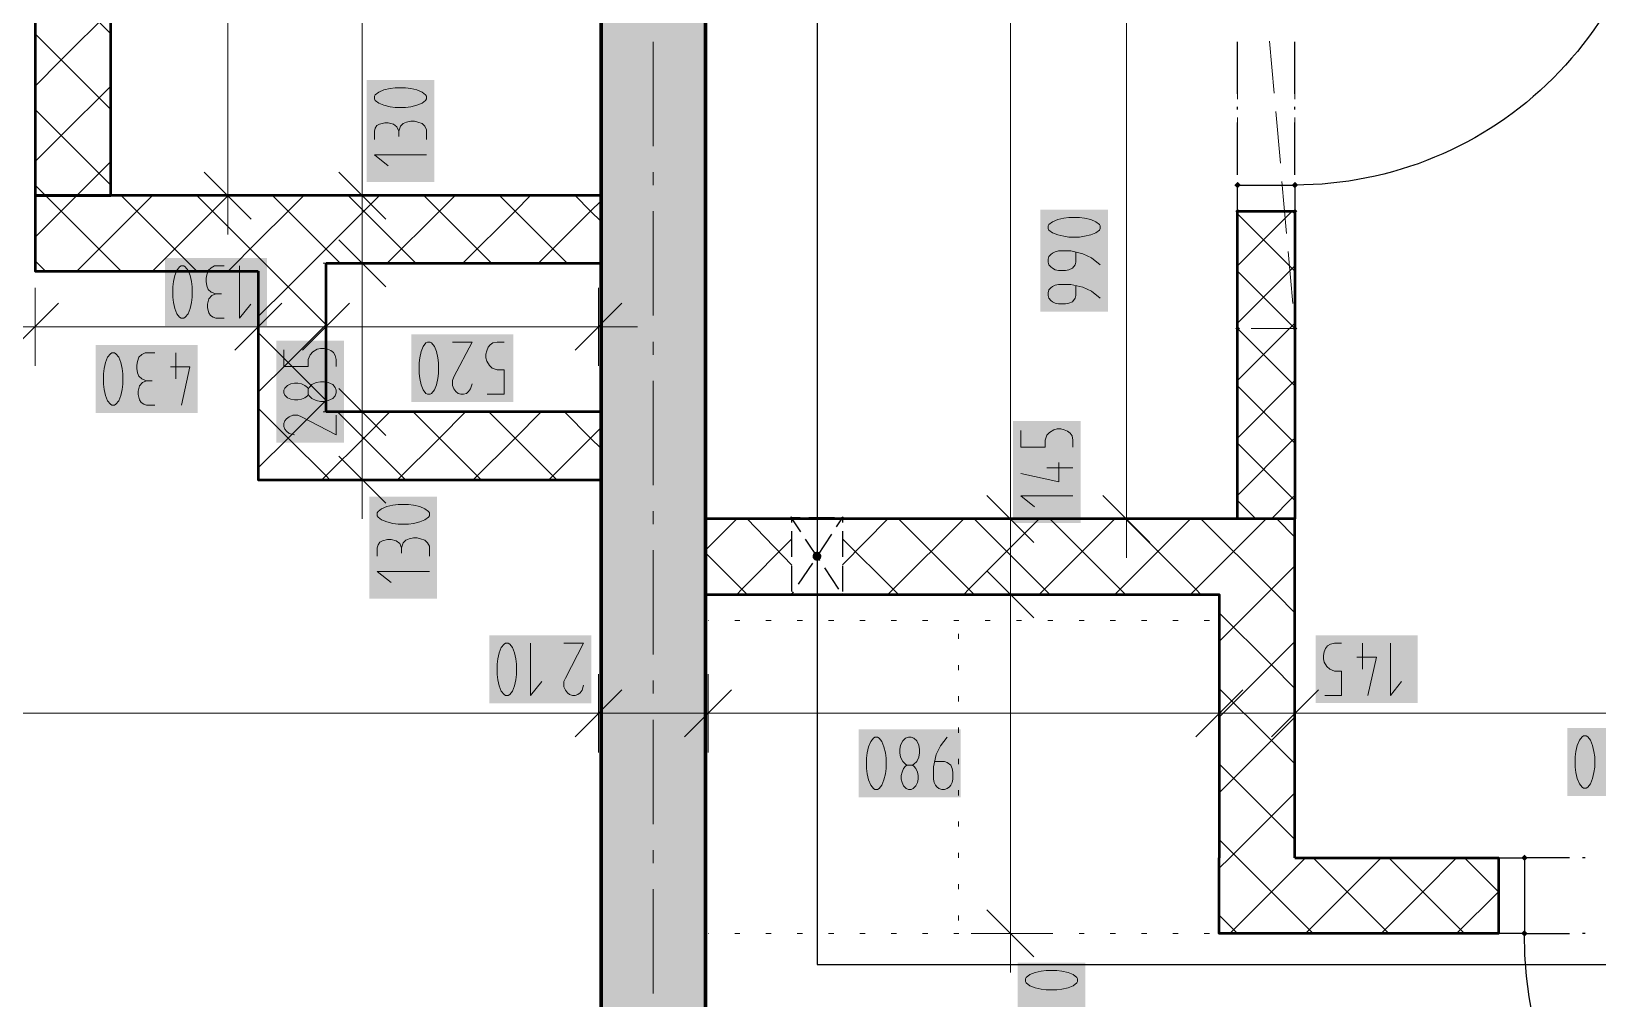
# Model space of a CAD drawing. Header units: millimetres. Extents: x 0 to 594, y 0 to 420.
# Drawn here: x 140.58 to 171.36, y 199.97 to 218.99 of the extents above; entities that cross this region are included whole.
import ezdxf

# ---------------------------------------------------------------- set-up
doc = ezdxf.new("R2010")
doc.units = ezdxf.units.MM
doc.header["$LTSCALE"] = 8
for name, color, linetype in [('PDF_Dvere', 7, 'Continuous'), ('PDF_Koty delkove', 7, 'Continuous'), ('PDF_Nabytek', 7, 'Continuous'), ('PDF_Osy hlavni', 7, 'Continuous'), ('PDF_Popis Prostupy', 7, 'Continuous'), ('PDF_Preklady', 7, 'Continuous'), ('PDF_Pricky zdene', 7, 'Continuous'), ('PDF_Prostupy', 7, 'Continuous'), ('PDF_Steny obvodove nosne', 7, 'Continuous'), ('RED_2.5mm^2', 1, 'Continuous')]:
    doc.layers.add(name, color=color, linetype=linetype)

msp = doc.modelspace()

# ---------------------------------------------------------------- linework, layer by layer
at = {"layer": 'PDF_Dvere', "lineweight": 25}
for points in [[(165.409, 222.523), (165.409, 223.141), (172.584, 223.141, -0.414214), (165.409, 215.966)], [(177.72, 201.257), (178.119, 201.257), (178.119, 193.057, -0.414213), (169.919, 201.257), (170.801, 201.257)]]:
    msp.add_lwpolyline(points, format="xyb", dxfattribs=at)
for points in [[(164.282, 217.757), (164.282, 218.782)], [(165.409, 217.757), (165.409, 218.782)], [(164.282, 217.449), (164.282, 217.501)], [(165.409, 217.449), (165.409, 217.501)], [(164.282, 216.168), (164.282, 217.193)], [(165.409, 216.168), (165.409, 217.193)], [(170.801, 202.743), (169.919, 202.743)], [(171.109, 202.743), (171.058, 202.743)], [(171.109, 201.257), (171.058, 201.257)]]:
    msp.add_lwpolyline(points, dxfattribs=at)
for points in [[(164.282, 215.453), (164.282, 215.966), (165.409, 215.966), (165.409, 215.453)], [(169.407, 202.743), (169.919, 202.743), (169.919, 201.257), (169.407, 201.257)]]:
    msp.add_lwpolyline(points, close=True, dxfattribs=at)
at = {"layer": 'PDF_Dvere', "lineweight": 25, "transparency": 33554559}
for points in [[(164.282, 215.902), (164.218, 215.966), (164.346, 215.966), (164.282, 216.03)], [(165.409, 215.902), (165.345, 215.966), (165.473, 215.966), (165.409, 216.03)], [(169.983, 202.743), (169.919, 202.679), (169.919, 202.807), (169.855, 202.743)], [(169.983, 201.257), (169.919, 201.193), (169.919, 201.321), (169.855, 201.257)]]:
    msp.add_solid(points, dxfattribs=at)
at = {"layer": 'PDF_Koty delkove', "lineweight": 18}
for points in [[(159.819, 201.257), (159.819, 207.919), (159.819, 209.406), (159.819, 214.232), (159.819, 226.311), (159.819, 231.859), (159.819, 233.134), (159.819, 235.697), (159.819, 235.977), (159.819, 238.464), (159.819, 245.631), (159.819, 246.152), (159.819, 246.197), (159.819, 252.01), (159.819, 253.839), (159.819, 256.453), (159.819, 264.96), (159.819, 266.549), (159.819, 276.286), (159.819, 277.824), (159.819, 279.31), (159.819, 282.769), (159.819, 346.377)], [(147.085, 210.174), (147.085, 211.507), (147.085, 214.428), (147.085, 215.761), (147.085, 225.175), (147.085, 236.978), (147.085, 238.464)], [(144.442, 215.761), (144.442, 226.523), (144.442, 236.978)], [(162.098, 209.406), (162.098, 219.553), (162.098, 233.134)], [(147.323, 216.863), (147.323, 217.028), (147.339, 217.083), (147.374, 217.137), (147.425, 217.165), (147.527, 217.192), (147.595, 217.192), (147.698, 217.165), (147.766, 217.11), (147.8, 217.028), (147.8, 216.919)], [(148.039, 217.219), (147.954, 217.205), (147.886, 217.178), (147.835, 217.123), (147.8, 217.028)], [(148.348, 216.863), (148.348, 217.055), (148.313, 217.123), (148.261, 217.178), (148.176, 217.205), (148.108, 217.219), (148.039, 217.219)], [(148.348, 216.562), (147.323, 216.562), (147.595, 216.344)], [(144.903, 215.299), (143.981, 216.222)], [(147.546, 215.299), (146.624, 216.222)], [(145.211, 215.761), (144.442, 215.761), (143.673, 215.761)], [(144.442, 215.761), (144.442, 214.992)], [(147.854, 215.761), (147.085, 215.761), (146.316, 215.761)], [(147.546, 213.967), (146.624, 214.889)], [(161.585, 214.398), (161.414, 214.535), (161.243, 214.617), (161.004, 214.671), (160.764, 214.671), (160.697, 214.657), (160.645, 214.63), (160.611, 214.603), (160.577, 214.562), (160.56, 214.507), (160.56, 214.453), (160.577, 214.398), (160.611, 214.357), (160.645, 214.33), (160.697, 214.302), (160.764, 214.288), (160.902, 214.288), (160.969, 214.302), (161.038, 214.33)], [(161.038, 214.33), (161.089, 214.398), (161.107, 214.453), (161.107, 214.644)], [(143.702, 213.539), (143.73, 213.659), (143.744, 213.76), (143.744, 213.965), (143.73, 214.068), (143.702, 214.188), (143.661, 214.29), (143.607, 214.359), (143.579, 214.376), (143.525, 214.376), (143.497, 214.359), (143.443, 214.29), (143.401, 214.188), (143.374, 214.068), (143.36, 213.965)], [(144.373, 214.376), (144.182, 214.376), (144.114, 214.342), (144.058, 214.29), (144.031, 214.205), (144.017, 214.137), (144.017, 214.068), (144.031, 213.983), (144.058, 213.915), (144.114, 213.864), (144.209, 213.829)], [(144.675, 214.376), (144.675, 213.351), (144.893, 213.624)], [(147.854, 214.428), (147.085, 214.428), (146.316, 214.428)], [(140.656, 213.949), (140.656, 213.181), (140.656, 212.412)], [(143.36, 213.965), (143.36, 213.76), (143.374, 213.659), (143.401, 213.539), (143.443, 213.437), (143.497, 213.368), (143.525, 213.351), (143.579, 213.351), (143.607, 213.368), (143.661, 213.437), (143.702, 213.539)], [(145.041, 213.949), (145.041, 213.181), (145.041, 212.412)], [(146.374, 213.949), (146.374, 213.181), (146.374, 212.412)], [(151.726, 213.949), (151.726, 213.181), (151.726, 212.412)], [(161.585, 213.741), (161.414, 213.878), (161.243, 213.96), (161.004, 214.014), (160.764, 214.014), (160.697, 214), (160.645, 213.973), (160.611, 213.946), (160.577, 213.905), (160.56, 213.85), (160.56, 213.796), (160.577, 213.741), (160.611, 213.7), (160.645, 213.673), (160.697, 213.645), (160.764, 213.631), (160.902, 213.631), (160.969, 213.645), (161.038, 213.673), (161.089, 213.741), (161.107, 213.796), (161.107, 213.987)], [(141.117, 213.642), (140.195, 212.719)], [(144.373, 213.351), (144.209, 213.351), (144.154, 213.368), (144.1, 213.403), (144.072, 213.454), (144.045, 213.555), (144.045, 213.624), (144.072, 213.727), (144.127, 213.795), (144.209, 213.829), (144.318, 213.829)], [(145.502, 213.642), (144.58, 212.719)], [(146.835, 213.642), (145.912, 212.719)], [(152.187, 213.642), (151.265, 212.719)], [(151.726, 213.181), (150.198, 213.181), (149.605, 213.181), (146.374, 213.181), (145.041, 213.181), (140.656, 213.181), (123.744, 213.181)], [(151.726, 213.181), (152.495, 213.181)], [(142.383, 212.257), (142.369, 212.36), (142.341, 212.48), (142.3, 212.582), (142.246, 212.651), (142.218, 212.668), (142.164, 212.668), (142.136, 212.651), (142.082, 212.582), (142.041, 212.48), (142.013, 212.36), (141.999, 212.257)], [(143.012, 212.668), (142.821, 212.668), (142.753, 212.633), (142.698, 212.582), (142.671, 212.497), (142.657, 212.428), (142.657, 212.36), (142.671, 212.275), (142.698, 212.207), (142.753, 212.156), (142.848, 212.121)], [(143.423, 212.668), (143.423, 212.156)], [(145.547, 212.728), (145.547, 212.4), (146.025, 212.4), (146.025, 212.537), (146.06, 212.632), (146.111, 212.687), (146.196, 212.741), (146.264, 212.755), (146.333, 212.755), (146.401, 212.741), (146.469, 212.714), (146.52, 212.673), (146.555, 212.619), (146.572, 212.537), (146.572, 212.4)], [(148.365, 211.855), (148.419, 211.855), (148.447, 211.872), (148.501, 211.94), (148.542, 212.043), (148.57, 212.163), (148.584, 212.264), (148.584, 212.469), (148.57, 212.572), (148.542, 212.692), (148.501, 212.794), (148.447, 212.863), (148.419, 212.88), (148.365, 212.88), (148.337, 212.863), (148.283, 212.794), (148.242, 212.692), (148.215, 212.572), (148.201, 212.469)], [(148.858, 212.88), (149.241, 212.88), (148.885, 212.197), (148.858, 212.128), (148.858, 212.026), (148.885, 211.958), (148.926, 211.907), (148.967, 211.872), (149.022, 211.855), (149.076, 211.855), (149.131, 211.872), (149.172, 211.907), (149.213, 211.958), (149.241, 212.059)], [(149.542, 211.855), (149.87, 211.855), (149.87, 212.333), (149.733, 212.333), (149.638, 212.368), (149.583, 212.419), (149.529, 212.504), (149.515, 212.572), (149.515, 212.641), (149.529, 212.709), (149.556, 212.777), (149.597, 212.828), (149.651, 212.863), (149.733, 212.88), (149.87, 212.88)], [(143.314, 212.394), (143.697, 212.394), (143.532, 211.643)], [(148.201, 212.469), (148.201, 212.264), (148.215, 212.163), (148.242, 212.043), (148.283, 211.94), (148.337, 211.872), (148.365, 211.855)], [(141.999, 212.257), (141.999, 212.052), (142.013, 211.951), (142.041, 211.831), (142.082, 211.728), (142.136, 211.66), (142.164, 211.643), (142.218, 211.643), (142.246, 211.66), (142.3, 211.728), (142.341, 211.831), (142.369, 211.951), (142.383, 212.052), (142.383, 212.257)], [(143.012, 211.643), (142.848, 211.643), (142.793, 211.66), (142.739, 211.694), (142.711, 211.746), (142.684, 211.847), (142.684, 211.916), (142.711, 212.018), (142.766, 212.087), (142.848, 212.121), (142.957, 212.121)], [(146.008, 211.825), (145.956, 211.784), (145.889, 211.757), (145.82, 211.743), (145.751, 211.743), (145.684, 211.757), (145.615, 211.784), (145.564, 211.839), (145.547, 211.88), (145.547, 211.934), (145.564, 211.975), (145.615, 212.03), (145.684, 212.057), (145.751, 212.071), (145.82, 212.071), (145.889, 212.057), (145.956, 212.03), (146.008, 211.989), (146.025, 211.962)], [(146.025, 211.852), (146.008, 211.825)], [(147.546, 211.046), (146.624, 211.968)], [(146.572, 211.441), (146.572, 211.058), (145.889, 211.414), (145.82, 211.441), (145.718, 211.441), (145.65, 211.414), (145.599, 211.373), (145.564, 211.332), (145.547, 211.277), (145.547, 211.223), (145.564, 211.168), (145.599, 211.127), (145.65, 211.086), (145.751, 211.058)], [(147.854, 211.507), (147.085, 211.507), (146.316, 211.507)], [(160.022, 211.145), (160.022, 210.817), (160.5, 210.817), (160.5, 210.954), (160.535, 211.049), (160.586, 211.104), (160.671, 211.158), (160.739, 211.172), (160.807, 211.172), (160.876, 211.158), (160.943, 211.131), (160.995, 211.09), (161.03, 211.036), (161.047, 210.954), (161.047, 210.817)], [(147.546, 209.713), (146.624, 210.636)], [(160.773, 210.515), (160.773, 210.132), (160.022, 210.297)], [(161.047, 210.406), (160.535, 210.406)], [(147.854, 210.174), (147.085, 210.174), (146.316, 210.174)], [(147.085, 210.174), (147.085, 209.406)], [(147.992, 209.687), (147.787, 209.687), (147.685, 209.673), (147.565, 209.646), (147.463, 209.605), (147.394, 209.551), (147.378, 209.523), (147.378, 209.468), (147.394, 209.441)], [(147.394, 209.441), (147.463, 209.386), (147.565, 209.345), (147.685, 209.317), (147.787, 209.303), (147.992, 209.303), (148.094, 209.317), (148.214, 209.345), (148.317, 209.386), (148.385, 209.441), (148.403, 209.468), (148.403, 209.523), (148.385, 209.551), (148.317, 209.605), (148.214, 209.646), (148.094, 209.673), (147.992, 209.687)], [(160.281, 208.944), (159.358, 209.867)], [(161.047, 209.858), (160.022, 209.858), (160.295, 209.64)], [(162.559, 208.944), (161.636, 209.867)], [(160.588, 209.406), (159.819, 209.406), (159.051, 209.406)], [(162.866, 209.406), (162.098, 209.406), (161.329, 209.406)], [(162.098, 209.406), (162.098, 208.637)], [(147.378, 208.674), (147.378, 208.838), (147.394, 208.894), (147.429, 208.948), (147.48, 208.976), (147.582, 209.003), (147.65, 209.003), (147.753, 208.976), (147.822, 208.921), (147.855, 208.838), (147.855, 208.729)], [(148.403, 208.674), (148.403, 208.866), (148.368, 208.934), (148.317, 208.989), (148.232, 209.016), (148.163, 209.03), (148.094, 209.03), (148.009, 209.016), (147.942, 208.989), (147.89, 208.934), (147.855, 208.838)], [(148.403, 208.373), (147.378, 208.373), (147.65, 208.154)], [(160.281, 207.458), (159.358, 208.381)], [(160.588, 207.919), (159.819, 207.919), (159.051, 207.919)], [(150.035, 206.021), (150.076, 206.124), (150.104, 206.244), (150.118, 206.345), (150.118, 206.55), (150.104, 206.653), (150.076, 206.773), (150.035, 206.875), (149.981, 206.944), (149.953, 206.961), (149.898, 206.961), (149.87, 206.944), (149.816, 206.875), (149.775, 206.773), (149.748, 206.653), (149.734, 206.55)], [(150.391, 206.961), (150.391, 205.936), (150.61, 206.209)], [(151.048, 206.961), (151.432, 206.961), (151.075, 206.277), (151.048, 206.209), (151.048, 206.106), (151.075, 206.039), (151.116, 205.987), (151.157, 205.953), (151.213, 205.936), (151.267, 205.936), (151.322, 205.953), (151.363, 205.987), (151.404, 206.039), (151.432, 206.14)], [(165.997, 205.937), (166.325, 205.937), (166.325, 206.415), (166.188, 206.415), (166.093, 206.45), (166.038, 206.501), (165.984, 206.586), (165.97, 206.654), (165.97, 206.723), (165.984, 206.791), (166.011, 206.859), (166.052, 206.91), (166.106, 206.945), (166.188, 206.962), (166.325, 206.962)], [(166.736, 206.962), (166.736, 206.45)], [(167.284, 206.962), (167.284, 205.937), (167.502, 206.21)], [(149.734, 206.55), (149.734, 206.345), (149.748, 206.244), (149.775, 206.124), (149.816, 206.021), (149.87, 205.953), (149.898, 205.936), (149.953, 205.936), (149.981, 205.953), (150.035, 206.021)], [(166.627, 206.689), (167.01, 206.689), (166.845, 205.937)], [(151.726, 206.354), (151.726, 205.585), (151.726, 204.816)], [(153.878, 206.354), (153.878, 205.585), (153.878, 204.816)], [(163.923, 206.354), (163.923, 205.585), (163.923, 204.816)], [(165.409, 206.354), (165.409, 205.585), (165.409, 204.816)], [(152.187, 206.046), (151.265, 205.124)], [(154.339, 206.046), (153.417, 205.124)], [(164.384, 206.046), (163.462, 205.124)], [(165.871, 206.046), (164.948, 205.124)], [(180.169, 205.585), (173.408, 205.585), (172.569, 205.585), (169.05, 205.585), (165.409, 205.585), (163.923, 205.585), (158.658, 205.585), (156.541, 205.585), (153.878, 205.585), (151.726, 205.585), (123.744, 205.585), (121.847, 205.585), (101.245, 205.585), (99.4, 205.585), (99.092, 205.585), (96.991, 205.585), (79.208, 205.585), (77.721, 205.585)], [(158.58, 205.113), (158.443, 204.942), (158.361, 204.771), (158.306, 204.532), (158.306, 204.292), (158.32, 204.225), (158.347, 204.173), (158.375, 204.139), (158.416, 204.105)], [(170.915, 204.523), (170.929, 204.421), (170.957, 204.301), (170.998, 204.199), (171.052, 204.13), (171.08, 204.114), (171.134, 204.114), (171.162, 204.13), (171.216, 204.199), (171.257, 204.301), (171.285, 204.421), (171.299, 204.523), (171.299, 204.728), (171.285, 204.83), (171.257, 204.95), (171.216, 205.053), (171.162, 205.121), (171.134, 205.139), (171.08, 205.139), (171.052, 205.121), (170.998, 205.053), (170.957, 204.95), (170.929, 204.83), (170.915, 204.728)], [(170.915, 204.728), (170.915, 204.523)], [(157.896, 204.566), (157.923, 204.548), (157.964, 204.497), (157.991, 204.43), (158.005, 204.361), (158.005, 204.292), (157.991, 204.225), (157.964, 204.156), (157.909, 204.105), (157.868, 204.088), (157.814, 204.088), (157.773, 204.105), (157.718, 204.156), (157.69, 204.225), (157.676, 204.292), (157.676, 204.361), (157.69, 204.43), (157.718, 204.497)], [(157.718, 204.497), (157.759, 204.548), (157.786, 204.566)], [(158.416, 204.105), (158.471, 204.088), (158.525, 204.088), (158.58, 204.105), (158.621, 204.139), (158.648, 204.173), (158.676, 204.225), (158.69, 204.292), (158.69, 204.43), (158.676, 204.497), (158.648, 204.566), (158.58, 204.617), (158.525, 204.635), (158.334, 204.635)], [(160.281, 200.796), (159.358, 201.718)], [(160.588, 201.257), (159.819, 201.257), (159.051, 201.257)], [(159.819, 201.257), (159.819, 200.488)], [(160.729, 200.531), (160.524, 200.531), (160.423, 200.517), (160.303, 200.49), (160.2, 200.449), (160.132, 200.394), (160.115, 200.367), (160.115, 200.312), (160.132, 200.284), (160.2, 200.23), (160.303, 200.189), (160.423, 200.161), (160.524, 200.147), (160.729, 200.147), (160.832, 200.161), (160.952, 200.189), (161.054, 200.23), (161.123, 200.284)], [(161.123, 200.284), (161.14, 200.312), (161.14, 200.367), (161.123, 200.394), (161.054, 200.449), (160.952, 200.49), (160.832, 200.517), (160.729, 200.531)]]:
    msp.add_lwpolyline(points, dxfattribs=at)
for points in [[(147.937, 217.876), (147.732, 217.876), (147.63, 217.862), (147.51, 217.835), (147.408, 217.794), (147.339, 217.74), (147.323, 217.712), (147.323, 217.658), (147.339, 217.63), (147.408, 217.576), (147.51, 217.534), (147.63, 217.507), (147.732, 217.493), (147.937, 217.493), (148.039, 217.507), (148.159, 217.534), (148.261, 217.576), (148.33, 217.63), (148.348, 217.658), (148.348, 217.712), (148.33, 217.74), (148.261, 217.794), (148.159, 217.835), (148.039, 217.862)], [(161.174, 215.328), (160.969, 215.328), (160.868, 215.314), (160.748, 215.287), (160.645, 215.246), (160.577, 215.192), (160.56, 215.164), (160.56, 215.11), (160.577, 215.082), (160.645, 215.028), (160.748, 214.987), (160.868, 214.959), (160.969, 214.945), (161.174, 214.945), (161.277, 214.959), (161.397, 214.987), (161.499, 215.028), (161.568, 215.082), (161.585, 215.11), (161.585, 215.164), (161.568, 215.192), (161.499, 215.246), (161.397, 215.287), (161.277, 215.314)], [(146.333, 212.098), (146.264, 212.098), (146.179, 212.084), (146.094, 212.044), (146.042, 211.989), (146.025, 211.962), (146.025, 211.852), (146.042, 211.825), (146.094, 211.77), (146.179, 211.729), (146.264, 211.715), (146.333, 211.715), (146.418, 211.729), (146.504, 211.77), (146.555, 211.825), (146.572, 211.88), (146.572, 211.934), (146.555, 211.989), (146.504, 212.044), (146.418, 212.084)], [(156.992, 204.702), (156.992, 204.497), (157.006, 204.396), (157.033, 204.276), (157.075, 204.173), (157.129, 204.105), (157.157, 204.088), (157.211, 204.088), (157.239, 204.105), (157.293, 204.173), (157.334, 204.276), (157.362, 204.396), (157.376, 204.497), (157.376, 204.702), (157.362, 204.805), (157.334, 204.925), (157.293, 205.027), (157.239, 205.096), (157.211, 205.113), (157.157, 205.113), (157.129, 205.096), (157.075, 205.027), (157.033, 204.925), (157.006, 204.805)], [(157.649, 204.873), (157.649, 204.805), (157.663, 204.72), (157.704, 204.635), (157.759, 204.583), (157.786, 204.566), (157.896, 204.566), (157.923, 204.583), (157.978, 204.635), (158.019, 204.72), (158.033, 204.805), (158.033, 204.873), (158.019, 204.958), (157.978, 205.045), (157.923, 205.096), (157.868, 205.113), (157.814, 205.113), (157.759, 205.096), (157.704, 205.045), (157.663, 204.958)]]:
    msp.add_lwpolyline(points, close=True, dxfattribs=at)
at = {"layer": 'PDF_Koty delkove', "color": 7, "lineweight": 18, "true_color": 0xffffff, "transparency": 33554559}
for points in [[(148.501, 216.025), (148.501, 218.03), (147.169, 216.025), (147.169, 218.03)], [(161.739, 213.477), (161.739, 215.482), (160.406, 213.477), (160.406, 215.482)], [(145.212, 214.53), (143.207, 214.53), (145.212, 213.198), (143.207, 213.198)], [(150.052, 213.034), (148.047, 213.034), (150.052, 211.702), (148.047, 211.702)], [(143.851, 212.822), (141.846, 212.822), (143.851, 211.489), (141.846, 211.489)], [(146.726, 210.904), (146.726, 212.909), (145.394, 210.904), (145.394, 212.909)], [(161.201, 209.321), (161.201, 211.326), (159.868, 209.321), (159.868, 211.326)], [(148.556, 207.836), (148.556, 209.84), (147.224, 207.836), (147.224, 209.84)], [(151.586, 207.115), (149.581, 207.115), (151.586, 205.782), (149.581, 205.782)], [(167.821, 207.116), (165.816, 207.116), (167.821, 205.784), (165.816, 205.784)], [(173.424, 205.293), (170.762, 205.293), (173.424, 203.96), (170.762, 203.96)], [(158.844, 205.267), (156.839, 205.267), (158.844, 203.934), (156.839, 203.934)], [(161.294, 198.679), (161.294, 200.684), (159.962, 198.679), (159.962, 200.684)]]:
    msp.add_solid(points, dxfattribs=at)
at = {"layer": 'PDF_Nabytek', "lineweight": 13}
for points in [[(153.889, 207.407), (153.878, 207.407)], [(153.878, 207.407), (153.878, 207.407)], [(154.504, 207.407), (154.402, 207.407)], [(155.119, 207.407), (155.017, 207.407)], [(155.734, 207.407), (155.632, 207.407)], [(156.349, 207.407), (156.247, 207.407)], [(156.964, 207.407), (156.862, 207.407)], [(157.579, 207.407), (157.477, 207.407)], [(158.194, 207.407), (158.092, 207.407)], [(158.809, 207.407), (158.707, 207.407)], [(158.798, 207.407), (158.798, 207.407)], [(158.798, 207.046), (158.798, 207.148)], [(159.424, 207.407), (159.322, 207.407)], [(160.039, 207.407), (159.937, 207.407)], [(160.654, 207.407), (160.552, 207.407)], [(161.269, 207.407), (161.167, 207.407)], [(161.884, 207.407), (161.782, 207.407)], [(162.499, 207.407), (162.397, 207.407)], [(163.114, 207.407), (163.012, 207.407)], [(163.729, 207.407), (163.627, 207.407)], [(163.923, 207.407), (163.923, 207.407)], [(158.798, 206.431), (158.798, 206.533)], [(158.798, 205.816), (158.798, 205.918)], [(158.798, 205.201), (158.798, 205.303)], [(158.798, 204.586), (158.798, 204.688)], [(158.798, 203.971), (158.798, 204.073)], [(158.798, 203.356), (158.798, 203.458)], [(158.798, 202.741), (158.798, 202.843)], [(158.798, 202.126), (158.798, 202.228)], [(158.798, 201.511), (158.798, 201.613)], [(153.889, 201.257), (153.878, 201.257)], [(153.878, 201.257), (153.878, 201.257)], [(154.504, 201.257), (154.402, 201.257)], [(155.119, 201.257), (155.017, 201.257)], [(155.734, 201.257), (155.632, 201.257)], [(156.349, 201.257), (156.247, 201.257)], [(156.964, 201.257), (156.862, 201.257)], [(157.579, 201.257), (157.477, 201.257)], [(158.194, 201.257), (158.092, 201.257)], [(158.809, 201.257), (158.707, 201.257)], [(158.798, 201.257), (158.798, 201.257)], [(159.424, 201.257), (159.322, 201.257)], [(160.039, 201.257), (159.937, 201.257)], [(160.654, 201.257), (160.552, 201.257)], [(161.269, 201.257), (161.167, 201.257)], [(161.884, 201.257), (161.782, 201.257)], [(162.499, 201.257), (162.397, 201.257)], [(163.114, 201.257), (163.012, 201.257)], [(163.729, 201.257), (163.627, 201.257)], [(163.923, 201.257), (163.923, 201.257)]]:
    msp.add_lwpolyline(points, dxfattribs=at)
at = {"layer": 'PDF_Osy hlavni', "lineweight": 18}
for points in [[(152.802, 216.732), (152.802, 218.782)], [(152.802, 215.963), (152.802, 216.219)], [(152.802, 213.401), (152.802, 215.451)], [(152.802, 212.632), (152.802, 212.888)], [(152.802, 210.07), (152.802, 212.119)], [(152.802, 209.301), (152.802, 209.557)], [(152.802, 206.738), (152.802, 208.788)], [(152.802, 205.97), (152.802, 206.226)], [(152.802, 203.407), (152.802, 205.457)], [(152.802, 202.638), (152.802, 202.895)], [(152.802, 200.076), (152.802, 202.126)]]:
    msp.add_lwpolyline(points, dxfattribs=at)
at = {"layer": 'PDF_Popis Prostupy', "lineweight": 25}
msp.add_lwpolyline([(156.061, 208.609), (156.071, 208.617), (156.079, 208.626), (156.085, 208.637), (156.09, 208.648), (156.093, 208.66), (156.094, 208.672), (156.093, 208.685), (156.089, 208.697), (156.084, 208.708), (156.078, 208.718), (156.069, 208.727), (156.06, 208.735), (156.049, 208.74), (156.037, 208.744), (156.025, 208.746), (156.013, 208.746), (156.001, 208.745), (155.989, 208.741), (155.978, 208.735), (155.968, 208.727), (155.96, 208.719), (155.953, 208.708), (155.948, 208.697), (155.944, 208.685), (155.943, 208.673), (155.944, 208.661), (155.947, 208.649), (155.951, 208.637), (155.958, 208.627), (155.966, 208.618), (155.975, 208.61), (155.986, 208.604), (155.997, 208.599), (156.009, 208.597), (156.021, 208.596), (156.034, 208.598), (156.045, 208.601), (156.056, 208.606)], close=True, dxfattribs=at)
for points in [[(155.976, 208.733), (155.976, 208.733)], [(156.08, 208.714), (156.08, 208.714)], [(155.956, 208.629), (155.956, 208.629)], [(156.061, 208.609), (156.061, 208.609)]]:
    msp.add_lwpolyline(points, dxfattribs=at)
at = {"layer": 'PDF_Popis Prostupy', "lineweight": 25, "transparency": 33554559}
for points in [[(156.013, 208.746), (155.951, 208.703), (155.944, 208.665)], [(156.013, 208.746), (155.944, 208.665), (156.05, 208.739)], [(156.05, 208.739), (155.944, 208.665), (155.956, 208.629)], [(155.951, 208.703), (156.013, 208.746), (155.976, 208.733)], [(156.05, 208.739), (155.956, 208.629), (156.08, 208.714)], [(156.08, 208.714), (155.956, 208.629), (155.987, 208.604)], [(156.08, 208.714), (155.987, 208.604), (156.093, 208.677)], [(156.093, 208.677), (155.987, 208.604), (156.024, 208.597)], [(156.093, 208.677), (156.024, 208.597), (156.086, 208.639)], [(156.086, 208.639), (156.024, 208.597), (156.061, 208.609)]]:
    msp.add_solid(points, dxfattribs=at)
at = {"layer": 'PDF_Preklady', "lineweight": 18}
for points in [[(164.282, 217.654), (164.282, 218.679)], [(165.002, 217.773), (164.912, 218.794)], [(165.409, 217.654), (165.409, 218.679)], [(164.282, 216.271), (164.282, 217.296)], [(165.124, 216.394), (165.034, 217.415)], [(165.409, 216.271), (165.409, 217.296)], [(164.282, 215.453), (164.282, 215.912)], [(165.245, 215.016), (165.155, 216.037)], [(165.409, 215.453), (165.409, 215.912)], [(164.282, 214.887), (164.282, 215.453)], [(165.409, 214.887), (165.409, 215.453)], [(164.282, 213.503), (164.282, 214.528)], [(165.366, 213.637), (165.276, 214.658)], [(165.409, 213.503), (165.409, 214.528)], [(164.549, 213.147), (165.409, 213.147), (165.398, 213.28)]]:
    msp.add_lwpolyline(points, dxfattribs=at)
at = {"layer": 'PDF_Preklady', "lineweight": 18, "transparency": 33554559}
for points in [[(164.282, 215.407), (164.236, 215.453), (164.328, 215.453), (164.282, 215.499)], [(164.282, 215.407), (164.236, 215.453), (164.328, 215.453), (164.282, 215.499)], [(165.409, 215.407), (165.363, 215.453), (165.456, 215.453), (165.409, 215.499)], [(165.409, 215.407), (165.363, 215.453), (165.456, 215.453), (165.409, 215.499)], [(164.282, 213.101), (164.236, 213.147), (164.328, 213.147), (164.282, 213.193)], [(164.328, 213.147), (164.282, 213.101), (164.282, 213.193), (164.236, 213.147)], [(165.413, 213.101), (165.363, 213.143), (165.455, 213.151), (165.405, 213.193)], [(165.456, 213.147), (165.409, 213.101), (165.409, 213.193), (165.363, 213.147)], [(165.409, 213.101), (165.363, 213.147), (165.456, 213.147), (165.409, 213.193)]]:
    msp.add_solid(points, dxfattribs=at)
at = {"layer": 'PDF_Pricky zdene', "lineweight": 50}
for points in [[(140.656, 222.423), (140.656, 220.117), (140.656, 215.761), (142.142, 215.761), (142.142, 220.117), (142.142, 222.423)], [(145.041, 215.761), (140.656, 215.761), (140.656, 214.274), (145.041, 214.274)], [(146.374, 215.761), (145.041, 215.761)], [(146.374, 214.428), (151.726, 214.428), (151.777, 214.428), (151.777, 215.761), (146.374, 215.761)], [(165.409, 202.743), (165.409, 207.919), (165.409, 209.406), (164.282, 209.406), (164.282, 213.147), (164.282, 215.453), (165.409, 215.453), (165.409, 213.147), (165.409, 209.406), (164.282, 209.406), (153.878, 209.406), (153.827, 209.406), (153.827, 207.919), (153.878, 207.919), (163.923, 207.919), (163.923, 202.743)], [(145.041, 214.274), (145.041, 210.174), (146.374, 210.174)], [(146.374, 211.507), (146.374, 214.428)], [(146.374, 210.174), (151.726, 210.174), (151.777, 210.174), (151.777, 211.507), (151.726, 211.507), (146.374, 211.507)], [(165.409, 202.743), (169.407, 202.743), (169.407, 201.257), (163.923, 201.257), (163.923, 202.743)]]:
    msp.add_lwpolyline(points, dxfattribs=at)
at = {"layer": 'PDF_Pricky zdene', "lineweight": 9}
for points in [[(142.142, 218.938), (141.168, 219.912), (140.656, 220.424)], [(142.142, 219.399), (141.168, 218.426)], [(142.142, 217.452), (141.168, 218.426), (140.656, 218.938)], [(141.168, 218.426), (140.656, 217.913)], [(142.142, 217.913), (141.168, 216.939)], [(142.142, 215.966), (141.168, 216.939), (140.656, 217.452)], [(141.168, 216.939), (140.656, 216.427)], [(142.142, 216.427), (141.476, 215.761)], [(140.861, 215.761), (140.656, 215.966)], [(141.476, 215.761), (141.168, 215.453), (140.656, 214.941)], [(142.347, 214.274), (141.168, 215.453), (140.861, 215.761)], [(142.962, 215.761), (142.655, 215.453), (141.476, 214.274)], [(143.833, 214.274), (142.655, 215.453), (142.347, 215.761)], [(144.448, 215.761), (144.141, 215.453), (142.962, 214.274)], [(145.041, 214.553), (144.141, 215.453), (143.833, 215.761)], [(145.935, 215.761), (145.627, 215.453), (145.041, 214.867)], [(146.374, 214.707), (145.627, 215.453), (145.32, 215.761)], [(147.421, 215.761), (147.113, 215.453), (146.374, 214.713)], [(148.138, 214.428), (147.113, 215.453), (146.806, 215.761)], [(148.907, 215.761), (148.6, 215.453), (147.575, 214.428)], [(149.625, 214.428), (148.6, 215.453), (148.292, 215.761)], [(150.393, 215.761), (150.086, 215.453), (149.061, 214.428)], [(151.111, 214.428), (150.086, 215.453), (149.778, 215.761)], [(151.777, 215.248), (151.572, 215.453), (151.265, 215.761)], [(151.777, 215.658), (151.572, 215.453), (150.547, 214.428)], [(165.358, 215.453), (164.282, 214.377)], [(165.409, 215.402), (165.358, 215.453)], [(165.358, 215.453), (165.358, 215.453)], [(165.358, 215.453), (165.358, 215.453)], [(165.409, 214.274), (165.358, 214.326), (164.282, 215.402)], [(145.041, 214.867), (144.448, 214.274)], [(146.374, 214.713), (145.627, 213.967), (145.041, 213.381)], [(146.374, 213.22), (145.627, 213.967), (145.041, 214.553)], [(146.652, 214.428), (146.374, 214.707)], [(140.861, 214.274), (140.656, 214.479)], [(165.409, 214.377), (165.358, 214.326), (164.282, 213.249)], [(165.409, 213.147), (165.358, 213.198), (164.282, 214.274)], [(146.374, 213.227), (145.627, 212.481), (145.041, 211.895)], [(146.374, 211.734), (145.627, 212.481), (145.041, 213.067)], [(165.409, 213.249), (165.358, 213.198), (164.282, 212.122)], [(165.409, 212.019), (165.358, 212.071), (164.282, 213.147)], [(165.409, 212.122), (165.358, 212.071), (164.282, 210.994)], [(146.374, 211.741), (145.627, 210.994), (145.041, 210.408)], [(165.409, 210.892), (165.358, 210.943), (164.282, 212.019)], [(146.374, 210.248), (145.627, 210.994), (145.041, 211.58)], [(147.626, 211.507), (147.113, 210.994), (146.374, 210.255)], [(147.933, 210.174), (147.113, 210.994), (146.601, 211.507)], [(149.112, 211.507), (148.6, 210.994), (147.78, 210.174)], [(149.42, 210.174), (148.6, 210.994), (148.087, 211.507)], [(150.598, 211.507), (150.086, 210.994), (149.266, 210.174)], [(150.906, 210.174), (150.086, 210.994), (149.573, 211.507)], [(151.777, 210.789), (151.572, 210.994), (151.06, 211.507)], [(151.777, 211.199), (151.572, 210.994), (150.752, 210.174)], [(165.409, 210.994), (165.358, 210.943), (164.282, 209.867)], [(165.409, 209.764), (165.358, 209.816), (164.282, 210.892)], [(146.374, 210.255), (146.293, 210.174)], [(146.447, 210.174), (146.374, 210.248)], [(164.641, 209.406), (164.282, 209.764)], [(165.409, 209.867), (165.358, 209.816), (164.948, 209.406)], [(154.442, 209.406), (153.827, 208.791)], [(155.524, 208.496), (155.524, 208.496), (154.647, 209.406)], [(157.414, 209.406), (156.521, 208.502), (156.521, 208.502)], [(158.901, 209.406), (157.517, 208.022), (157.414, 207.919)], [(159.106, 207.919), (159.003, 208.022), (157.619, 209.406)], [(160.387, 209.406), (159.003, 208.022), (158.901, 207.919)], [(160.592, 207.919), (160.489, 208.022), (159.106, 209.406)], [(161.873, 209.406), (160.489, 208.022), (160.387, 207.919)], [(162.078, 207.919), (161.976, 208.022), (160.592, 209.406)], [(163.359, 209.406), (161.976, 208.022), (161.873, 207.919)], [(163.564, 207.919), (163.462, 208.022), (162.078, 209.406)], [(164.846, 209.406), (163.462, 208.022), (163.359, 207.919)], [(165.051, 207.919), (164.948, 208.022), (163.564, 209.406)], [(165.409, 209.047), (165.051, 209.406)], [(155.512, 209.003), (154.544, 208.022), (154.442, 207.919)], [(157.619, 207.919), (157.517, 208.022), (156.527, 209.009)], [(154.647, 207.919), (154.544, 208.022), (153.827, 208.739)], [(165.409, 208.483), (164.948, 208.022), (164.846, 207.919)], [(164.846, 207.919), (163.923, 206.997)], [(165.409, 207.561), (165.051, 207.919)], [(165.409, 206.074), (164.948, 206.536), (163.923, 207.561)], [(165.409, 206.997), (164.948, 206.536), (163.923, 205.511)], [(165.409, 204.588), (164.948, 205.049), (163.923, 206.074)], [(165.409, 205.511), (164.948, 205.049), (163.923, 204.024)], [(165.409, 203.102), (164.948, 203.563), (163.923, 204.588)], [(165.409, 204.024), (164.948, 203.563), (164.128, 202.743), (163.923, 202.538)], [(164.282, 202.743), (163.923, 203.102)], [(165.614, 202.743), (164.948, 202.077), (164.128, 201.257)], [(165.768, 201.257), (164.948, 202.077), (164.282, 202.743)], [(167.101, 202.743), (166.434, 202.077), (165.614, 201.257)], [(167.254, 201.257), (166.434, 202.077), (165.768, 202.743)], [(168.587, 202.743), (167.921, 202.077), (167.101, 201.257)], [(168.741, 201.257), (167.921, 202.077), (167.254, 202.743)], [(168.587, 201.257), (169.407, 202.077), (168.741, 202.743)], [(169.407, 202.077), (169.407, 202.077)], [(164.282, 201.257), (163.923, 201.616)]]:
    msp.add_lwpolyline(points, dxfattribs=at)
at = {"layer": 'PDF_Prostupy', "lineweight": 25}
for points in [[(155.516, 209.425), (155.516, 209.337)], [(155.686, 209.425), (155.516, 209.425)], [(155.699, 209.151), (155.516, 209.425)], [(156.364, 209.425), (155.862, 209.425)], [(156.403, 209.249), (156.521, 209.425), (156.521, 209.337)], [(155.516, 209.161), (155.516, 208.659)], [(156.075, 208.587), (155.796, 209.005)], [(156.306, 209.103), (156.027, 208.685)], [(156.521, 209.161), (156.521, 208.659)], [(155.516, 208.483), (155.516, 207.981)], [(155.93, 208.538), (155.651, 208.12)], [(156.451, 208.023), (156.172, 208.441)], [(156.521, 208.483), (156.521, 207.981)], [(155.554, 207.974), (155.516, 207.918)], [(155.686, 207.918), (155.516, 207.918)], [(156.364, 207.918), (155.862, 207.918)]]:
    msp.add_lwpolyline(points, dxfattribs=at)
at = {"layer": 'PDF_Prostupy', "lineweight": 25, "transparency": 33554559}
for points in [[(155.516, 209.456), (155.548, 209.425), (155.485, 209.425), (155.516, 209.393)], [(155.548, 209.425), (155.516, 209.393), (155.516, 209.456), (155.485, 209.425)], [(155.534, 209.399), (155.49, 209.407), (155.542, 209.442), (155.499, 209.451)], [(156.552, 209.425), (156.521, 209.393), (156.521, 209.456), (156.489, 209.425)], [(156.521, 209.456), (156.552, 209.425), (156.489, 209.425), (156.521, 209.393)], [(156.538, 209.451), (156.547, 209.407), (156.495, 209.442), (156.503, 209.399)], [(155.516, 207.949), (155.548, 207.918), (155.485, 207.918), (155.516, 207.887)], [(155.548, 207.918), (155.516, 207.887), (155.516, 207.949), (155.485, 207.918)], [(155.534, 207.944), (155.542, 207.901), (155.49, 207.935), (155.499, 207.892)], [(156.521, 207.949), (156.552, 207.918), (156.489, 207.918), (156.521, 207.887)], [(156.552, 207.918), (156.521, 207.887), (156.521, 207.949), (156.489, 207.918)], [(156.538, 207.892), (156.495, 207.901), (156.547, 207.935), (156.503, 207.944)]]:
    msp.add_solid(points, dxfattribs=at)
at = {"layer": 'PDF_Steny obvodove nosne', "lineweight": 70}
msp.add_lwpolyline([(151.726, 149.7), (151.777, 149.7), (153.827, 149.7), (153.827, 152.109), (153.827, 235.697), (153.827, 238.31), (153.11, 238.31), (151.777, 238.31), (151.777, 236.978), (151.777, 215.761), (151.777, 214.428), (151.777, 211.507), (151.777, 210.174), (151.777, 151.955), (151.726, 151.955)], dxfattribs=at)
at = {"layer": 'PDF_Steny obvodove nosne', "color": 9, "lineweight": 9, "true_color": 0xc0c0c0, "transparency": 33554559}
msp.add_solid([(153.827, 149.7), (153.827, 238.31), (151.777, 149.7), (151.777, 238.31)], dxfattribs=at)
at = {"layer": 'RED_2.5mm^2'}
for p, q in [((156.024, 247.573), (156.024, 200.648)), ((156.024, 200.648), (182.645, 200.648))]:
    msp.add_line(p, q, dxfattribs=at)

doc.saveas('drawing.dxf')
